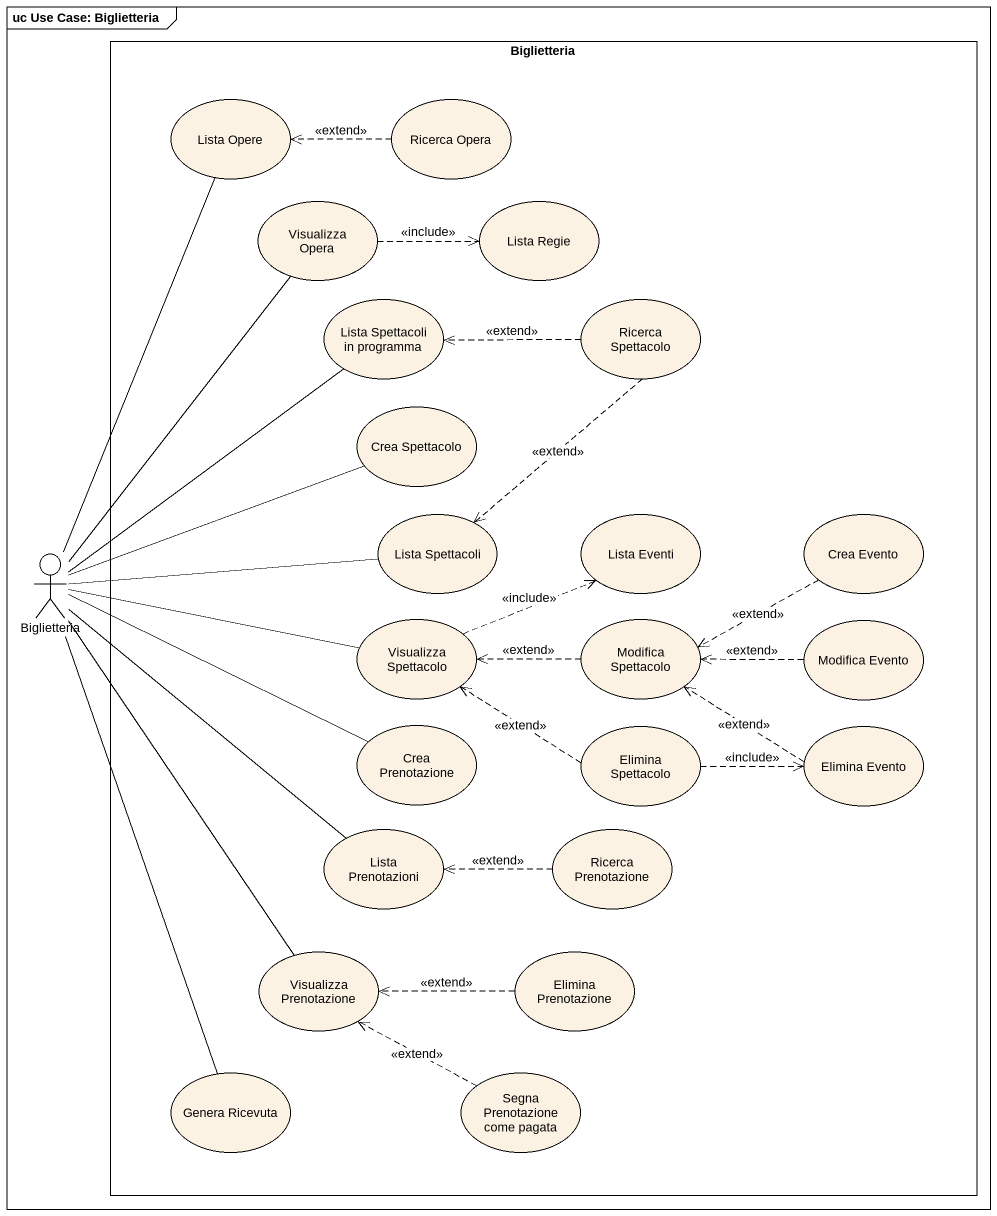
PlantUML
@startuml
mainframe uc Use Case: Biglietteria
rectangle Biglietteria {
  usecase "Lista Opere" as Lista_Opere
  usecase "Ricerca Opera" as Ricerca_Opera
  usecase "Visualizza Opera" as Visualizza_Opera
  usecase "Lista Regie" as Lista_Regie
  usecase "Lista Spettacoli in programma" as Lista_Spettacoli_in
  usecase "Ricerca Spettacolo" as Ricerca_Spettacolo
  usecase "Crea Spettacolo" as Crea_Spettacolo
  usecase "Lista Spettacoli" as Lista_Spettacoli
  usecase "Lista Eventi" as Lista_Eventi
  usecase "Crea Evento" as Crea_Evento
  usecase "Visualizza Spettacolo" as Visualizza_Spettacolo
  usecase "Modifica Spettacolo" as Modifica_Spettacolo
  usecase "Modifica Evento" as Modifica_Evento
  usecase "Crea Prenotazione" as Crea_Prenotazione
  usecase "Elimina Spettacolo" as Elimina_Spettacolo
  usecase "Elimina Evento" as Elimina_Evento
  usecase "Lista Prenotazioni" as Lista_Prenotazioni
  usecase "Ricerca Prenotazione" as Ricerca_Prenotazione
  usecase "Visualizza Prenotazione" as Visualizza_Prenotazione
  usecase "Elimina Prenotazione" as Elimina_Prenotazione
  usecase "Genera Ricevuta" as Genera_Ricevuta
  usecase "Segna Prenotazione come pagata" as Segna_Prenotazione_come
}
actor "Biglietteria" as Biglietteria_2
Ricerca_Opera .left.> Lista_Opere : <<extend>>
Visualizza_Opera .right.> Lista_Regie : <<include>>
Visualizza_Opera -- Biglietteria_2
Ricerca_Spettacolo .left.> Lista_Spettacoli_in : <<extend>>
Ricerca_Spettacolo ..> Lista_Spettacoli : <<extend>>
Biglietteria_2 -up- Lista_Opere
Biglietteria_2 -up- Lista_Spettacoli_in
Biglietteria_2 -right- Crea_Spettacolo
Biglietteria_2 -right- Lista_Spettacoli
Biglietteria_2 -right- Visualizza_Spettacolo
Biglietteria_2 -right- Crea_Prenotazione
Biglietteria_2 -- Lista_Prenotazioni
Biglietteria_2 -- Genera_Ricevuta
Crea_Evento .left.> Modifica_Spettacolo : <<extend>>
Visualizza_Spettacolo .right.> Lista_Eventi : <<include>>
Modifica_Spettacolo .left.> Visualizza_Spettacolo : <<extend>>
Modifica_Evento .left.> Modifica_Spettacolo : <<extend>>
Elimina_Spettacolo .left.> Visualizza_Spettacolo : <<extend>>
Elimina_Spettacolo .right.> Elimina_Evento : <<include>>
Elimina_Evento .left.> Modifica_Spettacolo : <<extend>>
Ricerca_Prenotazione .left.> Lista_Prenotazioni : <<extend>>
Visualizza_Prenotazione -up- Biglietteria_2
Elimina_Prenotazione .left.> Visualizza_Prenotazione : <<extend>>
Segna_Prenotazione_come .left.> Visualizza_Prenotazione : <<extend>>
@enduml
